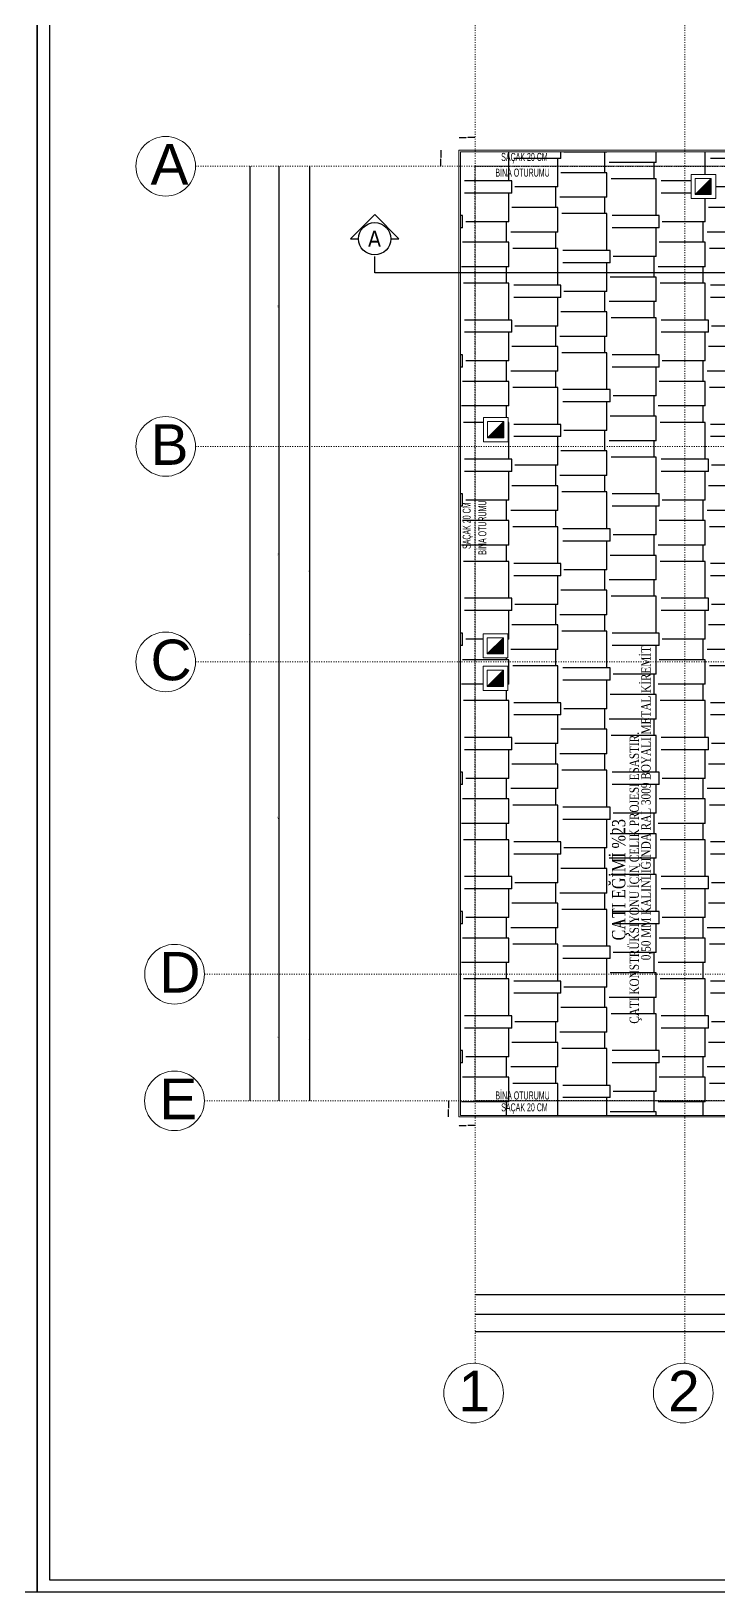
# Model space of a CAD drawing. Header units: centimetres. Extents: x -373760 to 14750, y -122502 to 29584.
# Drawn here: x -255811 to -247283, y -86589 to -67219 of the extents above; entities that cross this region are included whole.
import ezdxf
from ezdxf.enums import TextEntityAlignment as Align

# ---------------------------------------------------------------- set-up
doc = ezdxf.new("R2010")
doc.units = ezdxf.units.CM
doc.linetypes.add('ACAD_ISO03W100', pattern=[30, 12, -18])
for name, color, linetype, lineweight in [('AKSLAR-P', 211, 'Continuous', 9), ('DOGRAMA', 4, 'Continuous', 20), ('KESİT CIZGILERİ-P', 35, 'Continuous', 25), ('MS_DIŞ ÖLÇÜ', 130, 'Continuous', 13), ('Y YATAY', 7, 'Continuous', 20), ('Ölçü iç KGK', 124, 'Continuous', 20)]:
    doc.layers.add(name, color=color, linetype=linetype, lineweight=lineweight)
for name, color, linetype in [('CER', 4, 'Continuous'), ('duv', 50, 'Continuous'), ('MALZEME YAZI', 7, 'Continuous'), ('MERDİVEN1', 9, 'Continuous'), ('Tarama', 253, 'Continuous')]:
    doc.layers.add(name, color=color, linetype=linetype)
doc.styles.add('15 LİK', font='tahoma.ttf', dxfattribs={"height": 15})
doc.styles.add('MAH', font='times.ttf', dxfattribs={"width": 0.6, "height": 30})
doc.styles.add('S1', font='arial.ttf', dxfattribs={"width": 0.75, "height": 11})
doc.styles.get("Standard").update_dxf_attribs({"font": 'arial.ttf'})
doc.dimstyles.new('Aydın İç Ölçü', dxfattribs={"dimtxt": 7, "dimasz": 3, "dimexe": 0.18, "dimexo": 0.0625, "dimgap": 1, "dimtad": 0, "dimdec": 0, "dimzin": 0, "dimdsep": 46, "dimtxsty": 'Standard', "dimblk": 'DOT', "dimcen": 1, "dimse1": 1, "dimse2": 1, "dimclrd": 256, "dimclrt": 6, "dimadec": 0, "dimazin": 0, "dimtfac": 1, "dimtdec": 0, "dimtix": 1, "dimtofl": 0, "dimtmove": 0, "dimatfit": 3, "dimldrblk": 'DOT', "dimfxl": 1, "dimtolj": 1, "dimtzin": 0, "dimarcsym": 0})
doc.dimstyles.new('aydın ölçü', dxfattribs={"dimtxt": 10, "dimasz": 2.5, "dimexe": 5, "dimexo": 5, "dimtad": 1, "dimdec": 0, "dimtxsty": 'Standard', "dimblk": 'ARCHTICK', "dimcen": 2.5, "dimse1": 1, "dimse2": 1, "dimadec": 0, "dimazin": 0, "dimtfac": 1, "dimtdec": 0, "dimtix": 1, "dimtmove": 0, "dimatfit": 3, "dimfxl": 5, "dimfxlon": 1, "dimarcsym": 0})

# ---------------------------------------------------------------- blocks, each defined once
blk = doc.blocks.new('kesita')
at = {"layer": 'KESİT CIZGILERİ-P'}
blk.add_lwpolyline([(16511.7, 1791.7), (16521.7, 1791.7), (16491.7, 1821.7), (16461.7, 1791.7), (16471.7, 1791.7)], dxfattribs=at)
blk.add_lwpolyline([(16511.7, 1791.7), (16521.7, 1791.7), (16491.7, 1821.7), (16461.7, 1791.7), (16471.7, 1791.7)], dxfattribs=at)
blk.add_circle((16491.7, 1791.7), 20, dxfattribs=at)
blk.add_circle((16491.7, 1791.7), 20, dxfattribs=at)
at = {"layer": 'KESİT CIZGILERİ-P', "insert": (16483.4, 1781.9), "char_height": 20, "attachment_point": 7, "style": '15 LİK'}
blk.add_mtext('A', dxfattribs=at)
blk = doc.blocks.new('kesitbb')
at = {"layer": 'KESİT CIZGILERİ-P'}
blk.add_lwpolyline([(17811.9, 1789.3), (17821.9, 1789.3), (17791.9, 1819.3), (17761.9, 1789.3), (17771.9, 1789.3)], dxfattribs=at)
blk.add_lwpolyline([(17811.9, 1789.3), (17821.9, 1789.3), (17791.9, 1819.3), (17761.9, 1789.3), (17771.9, 1789.3)], dxfattribs=at)
blk.add_circle((17791.9, 1789.3), 20, dxfattribs=at)
blk.add_circle((17791.9, 1789.3), 20, dxfattribs=at)
at = {"layer": 'KESİT CIZGILERİ-P', "insert": (17784, 1778.3), "char_height": 20, "attachment_point": 7, "style": '15 LİK'}
blk.add_mtext('A', dxfattribs=at)
blk = doc.blocks.new('fgwefgweg')
at = {"layer": 'KESİT CIZGILERİ-P'}
blk.add_lwpolyline([(17791.9, 1769.3), (17791.9, 1749.3), (16491.7, 1749.3), (16491.7, 1769.5)], dxfattribs=at)
at = {"layer": 'MERDİVEN1'}
for name in ['kesita', 'kesitbb']:
    blk.add_blockref(name, (0, 0), dxfattribs=at)
blk = doc.blocks.new('FDGFDGFDGF')
at = {"layer": 'DOGRAMA'}
blk.add_hatch(color=256, dxfattribs=at).paths.add_polyline_path([(-13051.7, -9217.1), (-13031.7, -9217.1), (-13031.7, -9197.1)])
blk.add_line((-13051.7, -9217.1), (-13031.7, -9197.1), dxfattribs=at)
for points in [[(-13026.1, -9222.1), (-13026.1, -9192.1), (-13056.7, -9192.1), (-13056.7, -9222.1)], [(-13031.7, -9217.1), (-13031.7, -9197.1), (-13051.7, -9197.1), (-13051.7, -9217.1)]]:
    blk.add_lwpolyline(points, close=True, dxfattribs=at)
blk = doc.blocks.new('_ArchTick')
at = {"color": 0, "linetype": 'ByBlock', "const_width": 0.15}
blk.add_lwpolyline([(-0.5, -0.5), (0.5, 0.5)], dxfattribs=at)
blk = doc.blocks.new('*D559')
at = {"layer": 'Defpoints', "color": 0, "ltscale": 0.45, "transparency": 16777216}
for p in [(-252657, -68895), (-252361, -78973), (-250306, -78973)]:
    blk.add_point(p, dxfattribs=at)
at = {"layer": 'Ölçü iç KGK', "color": 0, "lineweight": -2, "ltscale": 0.45, "transparency": 16777216}
blk.add_line((-252361, -68895), (-252361, -78973), dxfattribs=at)
at = {"layer": 'Ölçü iç KGK', "color": 0, "lineweight": -2, "ltscale": 0.45, "transparency": 16777216, "xscale": 2.5, "yscale": 2.5, "zscale": 2.5}
for p, rotation in [((-252361, -68895), 90), ((-252361, -78973), 270)]:
    blk.add_blockref('_ArchTick', p, dxfattribs=dict(at, rotation=rotation))
at = {"layer": 'Ölçü iç KGK', "color": 0, "lineweight": -2, "ltscale": 0.45, "transparency": 16777216, "insert": (-252366, -73934), "char_height": 10, "attachment_point": 5, "rotation": 90}
blk.add_mtext('10078', dxfattribs=at)
blk = doc.blocks.new('*D560')
at = {"layer": 'Defpoints', "color": 0, "ltscale": 0.45, "transparency": 16777216}
for p in [(-250306, -78973), (-252361, -80495), (-252361, -80495)]:
    blk.add_point(p, dxfattribs=at)
at = {"layer": 'Ölçü iç KGK', "color": 0, "lineweight": -2, "ltscale": 0.45, "transparency": 16777216}
blk.add_line((-252361, -78973), (-252361, -80495), dxfattribs=at)
at = {"layer": 'Ölçü iç KGK', "color": 0, "lineweight": -2, "ltscale": 0.45, "transparency": 16777216, "xscale": 2.5, "yscale": 2.5, "zscale": 2.5}
for p, rotation in [((-252361, -78973), 90), ((-252361, -80495), 270)]:
    blk.add_blockref('_ArchTick', p, dxfattribs=dict(at, rotation=rotation))
at = {"layer": 'Ölçü iç KGK', "color": 0, "lineweight": -2, "ltscale": 0.45, "transparency": 16777216, "insert": (-252366, -79734), "char_height": 10, "attachment_point": 5, "rotation": 90}
blk.add_mtext('1522', dxfattribs=at)
blk = doc.blocks.new('*D561')
at = {"layer": 'Defpoints', "color": 0, "ltscale": 0.45, "transparency": 16777216}
for p in [(-252783, -68895), (-252783, -72373), (-252741, -72373)]:
    blk.add_point(p, dxfattribs=at)
at = {"layer": 'Ölçü iç KGK', "color": 0, "lineweight": -2, "ltscale": 0.45, "transparency": 16777216}
blk.add_line((-252741, -68895), (-252741, -72373), dxfattribs=at)
at = {"layer": 'Ölçü iç KGK', "color": 0, "lineweight": -2, "ltscale": 0.45, "transparency": 16777216, "xscale": 2.5, "yscale": 2.5, "zscale": 2.5}
for p, rotation in [((-252741, -68895), 90), ((-252741, -72373), 270)]:
    blk.add_blockref('_ArchTick', p, dxfattribs=dict(at, rotation=rotation))
at = {"layer": 'Ölçü iç KGK', "color": 0, "lineweight": -2, "ltscale": 0.45, "transparency": 16777216, "insert": (-252747, -70634), "char_height": 10, "attachment_point": 5, "rotation": 90}
blk.add_mtext('3478', dxfattribs=at)
blk = doc.blocks.new('*D562')
at = {"layer": 'Defpoints', "color": 0, "ltscale": 0.45, "transparency": 16777216}
for p in [(-252783, -72373), (-252741, -75047), (-252741, -75047)]:
    blk.add_point(p, dxfattribs=at)
at = {"layer": 'Ölçü iç KGK', "color": 0, "lineweight": -2, "ltscale": 0.45, "transparency": 16777216}
blk.add_line((-252741, -72373), (-252741, -75047), dxfattribs=at)
at = {"layer": 'Ölçü iç KGK', "color": 0, "lineweight": -2, "ltscale": 0.45, "transparency": 16777216, "xscale": 2.5, "yscale": 2.5, "zscale": 2.5}
for p, rotation in [((-252741, -72373), 90), ((-252741, -75047), 270)]:
    blk.add_blockref('_ArchTick', p, dxfattribs=dict(at, rotation=rotation))
at = {"layer": 'Ölçü iç KGK', "color": 0, "lineweight": -2, "ltscale": 0.45, "transparency": 16777216, "insert": (-252747, -73710), "char_height": 10, "attachment_point": 5, "rotation": 90}
blk.add_mtext('2674', dxfattribs=at)
blk = doc.blocks.new('*D563')
at = {"layer": 'Defpoints', "color": 0, "ltscale": 0.45, "transparency": 16777216}
for p in [(-252741, -75047), (-252741, -78923), (-252741, -78923)]:
    blk.add_point(p, dxfattribs=at)
at = {"layer": 'Ölçü iç KGK', "color": 0, "lineweight": -2, "ltscale": 0.45, "transparency": 16777216}
blk.add_line((-252741, -75047), (-252741, -78923), dxfattribs=at)
at = {"layer": 'Ölçü iç KGK', "color": 0, "lineweight": -2, "ltscale": 0.45, "transparency": 16777216, "xscale": 2.5, "yscale": 2.5, "zscale": 2.5}
for p, rotation in [((-252741, -75047), 90), ((-252741, -78923), 270)]:
    blk.add_blockref('_ArchTick', p, dxfattribs=dict(at, rotation=rotation))
at = {"layer": 'Ölçü iç KGK', "color": 0, "lineweight": -2, "ltscale": 0.45, "transparency": 16777216, "insert": (-252747, -76985), "char_height": 10, "attachment_point": 5, "rotation": 90}
blk.add_mtext('3877', dxfattribs=at)
blk = doc.blocks.new('*D564')
at = {"layer": 'Defpoints', "color": 0, "ltscale": 0.45, "transparency": 16777216}
for p in [(-252741, -78923), (-252741, -80495), (-252741, -80495)]:
    blk.add_point(p, dxfattribs=at)
at = {"layer": 'Ölçü iç KGK', "color": 0, "lineweight": -2, "ltscale": 0.45, "transparency": 16777216}
blk.add_line((-252741, -78923), (-252741, -80495), dxfattribs=at)
at = {"layer": 'Ölçü iç KGK', "color": 0, "lineweight": -2, "ltscale": 0.45, "transparency": 16777216, "xscale": 2.5, "yscale": 2.5, "zscale": 2.5}
for p, rotation in [((-252741, -78923), 90), ((-252741, -80495), 270)]:
    blk.add_blockref('_ArchTick', p, dxfattribs=dict(at, rotation=rotation))
at = {"layer": 'Ölçü iç KGK', "color": 0, "lineweight": -2, "ltscale": 0.45, "transparency": 16777216, "insert": (-252747, -79709), "char_height": 10, "attachment_point": 5, "rotation": 90}
blk.add_mtext('1572', dxfattribs=at)
blk = doc.blocks.new('*D565')
at = {"layer": 'Defpoints', "color": 0, "ltscale": 0.45, "transparency": 16777216}
for p in [(-253164, -68895), (-253164, -80495), (-253098, -80495)]:
    blk.add_point(p, dxfattribs=at)
at = {"layer": 'Ölçü iç KGK', "color": 0, "lineweight": -2, "ltscale": 0.45, "transparency": 16777216}
blk.add_line((-253098, -68895), (-253098, -80495), dxfattribs=at)
at = {"layer": 'Ölçü iç KGK', "color": 0, "lineweight": -2, "ltscale": 0.45, "transparency": 16777216, "xscale": 2.5, "yscale": 2.5, "zscale": 2.5}
for p, rotation in [((-253098, -68895), 90), ((-253098, -80495), 270)]:
    blk.add_blockref('_ArchTick', p, dxfattribs=dict(at, rotation=rotation))
at = {"layer": 'Ölçü iç KGK', "color": 0, "lineweight": -2, "ltscale": 0.45, "transparency": 16777216, "insert": (-253104, -74695), "char_height": 10, "attachment_point": 5, "rotation": 90}
blk.add_mtext('11600', dxfattribs=at)
blk = doc.blocks.new('*D566')
at = {"layer": 'Defpoints', "color": 0, "ltscale": 0.45, "transparency": 16777216}
for p in [(-242702, -79149), (-250306, -80495), (-242702, -82901)]:
    blk.add_point(p, dxfattribs=at)
at = {"layer": 'Ölçü iç KGK', "color": 0, "lineweight": -2, "ltscale": 0.45, "transparency": 16777216}
blk.add_line((-250306, -82901), (-242702, -82901), dxfattribs=at)
at = {"layer": 'Ölçü iç KGK', "color": 0, "lineweight": -2, "ltscale": 0.45, "transparency": 16777216, "xscale": 2.5, "yscale": 2.5, "zscale": 2.5, "rotation": 180}
blk.add_blockref('_ArchTick', (-250306, -82901), dxfattribs=at)
at = {"layer": 'Ölçü iç KGK', "color": 0, "lineweight": -2, "ltscale": 0.45, "transparency": 16777216, "xscale": 2.5, "yscale": 2.5, "zscale": 2.5}
blk.add_blockref('_ArchTick', (-242702, -82901), dxfattribs=at)
at = {"layer": 'Ölçü iç KGK', "color": 0, "lineweight": -2, "ltscale": 0.45, "transparency": 16777216, "insert": (-246504, -82895), "char_height": 10, "attachment_point": 5}
blk.add_mtext('7604', dxfattribs=at)
blk = doc.blocks.new('*D568')
at = {"layer": 'Defpoints', "color": 0, "ltscale": 0.45, "transparency": 16777216}
for p in [(-250306, -83218), (-247706, -83145), (-247706, -83218)]:
    blk.add_point(p, dxfattribs=at)
at = {"layer": 'Ölçü iç KGK', "color": 0, "lineweight": -2, "ltscale": 0.45, "transparency": 16777216}
blk.add_line((-250306, -83145), (-247706, -83145), dxfattribs=at)
at = {"layer": 'Ölçü iç KGK', "color": 0, "lineweight": -2, "ltscale": 0.45, "transparency": 16777216, "xscale": 2.5, "yscale": 2.5, "zscale": 2.5, "rotation": 180}
blk.add_blockref('_ArchTick', (-250306, -83145), dxfattribs=at)
at = {"layer": 'Ölçü iç KGK', "color": 0, "lineweight": -2, "ltscale": 0.45, "transparency": 16777216, "xscale": 2.5, "yscale": 2.5, "zscale": 2.5}
blk.add_blockref('_ArchTick', (-247706, -83145), dxfattribs=at)
at = {"layer": 'Ölçü iç KGK', "color": 0, "lineweight": -2, "ltscale": 0.45, "transparency": 16777216, "insert": (-249006, -83140), "char_height": 10, "attachment_point": 5}
blk.add_mtext('2600', dxfattribs=at)
blk = doc.blocks.new('*D569')
at = {"layer": 'Defpoints', "color": 0, "ltscale": 0.45, "transparency": 16777216}
for p in [(-247706, -83218), (-246106, -83145), (-246106, -83145)]:
    blk.add_point(p, dxfattribs=at)
at = {"layer": 'Ölçü iç KGK', "color": 0, "lineweight": -2, "ltscale": 0.45, "transparency": 16777216}
blk.add_line((-247706, -83145), (-246106, -83145), dxfattribs=at)
at = {"layer": 'Ölçü iç KGK', "color": 0, "lineweight": -2, "ltscale": 0.45, "transparency": 16777216, "xscale": 2.5, "yscale": 2.5, "zscale": 2.5, "rotation": 180}
blk.add_blockref('_ArchTick', (-247706, -83145), dxfattribs=at)
at = {"layer": 'Ölçü iç KGK', "color": 0, "lineweight": -2, "ltscale": 0.45, "transparency": 16777216, "xscale": 2.5, "yscale": 2.5, "zscale": 2.5}
blk.add_blockref('_ArchTick', (-246106, -83145), dxfattribs=at)
at = {"layer": 'Ölçü iç KGK', "color": 0, "lineweight": -2, "ltscale": 0.45, "transparency": 16777216, "insert": (-246906, -83140), "char_height": 10, "attachment_point": 5}
blk.add_mtext('1600', dxfattribs=at)
blk = doc.blocks.new('*D572')
at = {"layer": 'Defpoints', "color": 0, "ltscale": 0.45, "transparency": 16777216}
for p in [(-250306, -83469), (-239806, -83360), (-239806, -83469)]:
    blk.add_point(p, dxfattribs=at)
at = {"layer": 'Ölçü iç KGK', "color": 0, "lineweight": -2, "ltscale": 0.45, "transparency": 16777216}
blk.add_line((-250306, -83360), (-239806, -83360), dxfattribs=at)
at = {"layer": 'Ölçü iç KGK', "color": 0, "lineweight": -2, "ltscale": 0.45, "transparency": 16777216, "xscale": 2.5, "yscale": 2.5, "zscale": 2.5, "rotation": 180}
blk.add_blockref('_ArchTick', (-250306, -83360), dxfattribs=at)
at = {"layer": 'Ölçü iç KGK', "color": 0, "lineweight": -2, "ltscale": 0.45, "transparency": 16777216, "xscale": 2.5, "yscale": 2.5, "zscale": 2.5}
blk.add_blockref('_ArchTick', (-239806, -83360), dxfattribs=at)
at = {"layer": 'Ölçü iç KGK', "color": 0, "lineweight": -2, "ltscale": 0.45, "transparency": 16777216, "insert": (-245056, -83354), "char_height": 10, "attachment_point": 5}
blk.add_mtext('10499', dxfattribs=at)
blk = doc.blocks.new('_Dot')
at = {"color": 0, "linetype": 'ByBlock', "lineweight": -2}
blk.add_line((-0.5, 0), (-1, 0), dxfattribs=at)
at = {"color": 0, "linetype": 'ByBlock', "const_width": 0.5}
blk.add_lwpolyline([(-0.25, 0, 1), (0.25, 0, 1)], format="xyb", close=True, dxfattribs=at)
blk = doc.blocks.new('*D580')
at = {"layer": 'Defpoints', "color": 0, "ltscale": 0.45, "transparency": 16777216}
for p in [(-250506, -68695), (-250728, -68895), (-250506, -68895)]:
    blk.add_point(p, dxfattribs=at)
at = {"layer": 'Ölçü iç KGK', "lineweight": -2, "ltscale": 0.45, "transparency": 16777216}
for p, q in [((-250728, -68698), (-250728, -68786)), ((-250728, -68892), (-250728, -68804))]:
    blk.add_line(p, q, dxfattribs=at)
at = {"layer": 'Ölçü iç KGK', "lineweight": -2, "ltscale": 0.45, "transparency": 16777216, "xscale": 3, "yscale": 3, "zscale": 3}
for p, rotation in [((-250728, -68695), 90), ((-250728, -68895), 270)]:
    blk.add_blockref('_Dot', p, dxfattribs=dict(at, rotation=rotation))
at = {"layer": 'Ölçü iç KGK', "color": 6, "lineweight": -2, "ltscale": 0.45, "transparency": 16777216, "insert": (-250728, -68795), "char_height": 7, "attachment_point": 5, "rotation": 90}
blk.add_mtext('\\A1;200', dxfattribs=at)
blk = doc.blocks.new('*D581')
at = {"layer": 'Defpoints', "color": 0, "ltscale": 0.45, "transparency": 16777216}
for p in [(-250306, -68537), (-250506, -68695), (-250306, -68695)]:
    blk.add_point(p, dxfattribs=at)
at = {"layer": 'Ölçü iç KGK', "lineweight": -2, "ltscale": 0.45, "transparency": 16777216}
for p, q in [((-250503, -68537), (-250414, -68537)), ((-250309, -68537), (-250397, -68537))]:
    blk.add_line(p, q, dxfattribs=at)
at = {"layer": 'Ölçü iç KGK', "lineweight": -2, "ltscale": 0.45, "transparency": 16777216, "xscale": 3, "yscale": 3, "zscale": 3, "rotation": 180}
blk.add_blockref('_Dot', (-250506, -68537), dxfattribs=at)
at = {"layer": 'Ölçü iç KGK', "lineweight": -2, "ltscale": 0.45, "transparency": 16777216, "xscale": 3, "yscale": 3, "zscale": 3}
blk.add_blockref('_Dot', (-250306, -68537), dxfattribs=at)
at = {"layer": 'Ölçü iç KGK', "color": 6, "lineweight": -2, "ltscale": 0.45, "transparency": 16777216, "insert": (-250406, -68537), "char_height": 7, "attachment_point": 5}
blk.add_mtext('\\A1;200', dxfattribs=at)
blk = doc.blocks.new('*D582')
at = {"layer": 'Defpoints', "color": 0, "ltscale": 0.45, "transparency": 16777216}
for p in [(-250506, -80695), (-250306, -80695), (-250306, -80801)]:
    blk.add_point(p, dxfattribs=at)
at = {"layer": 'Ölçü iç KGK', "lineweight": -2, "ltscale": 0.45, "transparency": 16777216}
for p, q in [((-250503, -80801), (-250414, -80801)), ((-250309, -80801), (-250397, -80801))]:
    blk.add_line(p, q, dxfattribs=at)
at = {"layer": 'Ölçü iç KGK', "lineweight": -2, "ltscale": 0.45, "transparency": 16777216, "xscale": 3, "yscale": 3, "zscale": 3, "rotation": 180}
blk.add_blockref('_Dot', (-250506, -80801), dxfattribs=at)
at = {"layer": 'Ölçü iç KGK', "lineweight": -2, "ltscale": 0.45, "transparency": 16777216, "xscale": 3, "yscale": 3, "zscale": 3}
blk.add_blockref('_Dot', (-250306, -80801), dxfattribs=at)
at = {"layer": 'Ölçü iç KGK', "color": 6, "lineweight": -2, "ltscale": 0.45, "transparency": 16777216, "insert": (-250406, -80801), "char_height": 7, "attachment_point": 5}
blk.add_mtext('\\A1;200', dxfattribs=at)
blk = doc.blocks.new('*D583')
at = {"layer": 'Defpoints', "color": 0, "ltscale": 0.45, "transparency": 16777216}
for p in [(-250637, -80495), (-250481, -80495), (-250506, -80695)]:
    blk.add_point(p, dxfattribs=at)
at = {"layer": 'Ölçü iç KGK', "lineweight": -2, "ltscale": 0.45, "transparency": 16777216}
for p, q in [((-250637, -80498), (-250637, -80586)), ((-250637, -80692), (-250637, -80604))]:
    blk.add_line(p, q, dxfattribs=at)
at = {"layer": 'Ölçü iç KGK', "lineweight": -2, "ltscale": 0.45, "transparency": 16777216, "xscale": 3, "yscale": 3, "zscale": 3}
for p, rotation in [((-250637, -80495), 90), ((-250637, -80695), 270)]:
    blk.add_blockref('_Dot', p, dxfattribs=dict(at, rotation=rotation))
at = {"layer": 'Ölçü iç KGK', "color": 6, "lineweight": -2, "ltscale": 0.45, "transparency": 16777216, "insert": (-250637, -80595), "char_height": 7, "attachment_point": 5, "rotation": 90}
blk.add_mtext('\\A1;200', dxfattribs=at)

msp = doc.modelspace()

# ---------------------------------------------------------------- hatches: boundary and pattern name
at = {"layer": 'Tarama'}
h = msp.add_hatch(dxfattribs=at)
h.set_pattern_fill('AR-RSHKE', color=252, scale=2, angle=90)
h.set_pattern_definition([(90, (-141989.86, 20102.07), (-609.6, 1295.4), [304.8, -254, 355.6, -152.4, 457.2, -203.2]), (90, (-142015.26, 20406.87), (-609.6, 1295.4), [254, -965.2, 203.2, -304.8]), (90, (-141951.76, 21016.47), (-609.6, 1295.4), [152.4, -1574.8]), (180, (-141989.86, 20102.07), (-609.6, -431.8), [584.2, -1854.2]), (180, (-141989.86, 20406.87), (-609.6, -431.8), [571.5, -1866.9]), (180, (-141989.86, 20660.87), (-609.6, -431.8), [533.4, -1905]), (180, (-141951.76, 21016.47), (-609.6, -431.8), [584.2, -1854.2]), (180, (-141951.76, 21168.87), (-609.6, -431.8), [584.2, -1854.2]), (180, (-141989.86, 21626.07), (-609.6, -431.8), [558.8, -1879.6])])
h.paths.add_polyline_path([(-245106.3, -70220.07), (-250485.57, -70220.07), (-250485.57, -80675.28), (-245106.3, -80675.28)])
h.paths.add_polyline_path([(-249894.72, -72014.95), (-249894.72, -72314.95), (-250200.22, -72314.95), (-250200.22, -72014.95)], flags=16)
h.paths.add_polyline_path([(-249950.22, -72064.95), (-249950.22, -72264.95), (-250150.22, -72264.95), (-250150.22, -72064.95)], flags=0)
h.paths.add_polyline_path([(-249898.42, -74698.32), (-249898.42, -74998.32), (-250203.91, -74998.32), (-250203.91, -74698.32)], flags=16)
h.paths.add_polyline_path([(-249953.91, -74748.32), (-249953.91, -74948.32), (-250153.91, -74948.32), (-250153.91, -74748.32)], flags=0)
h.paths.add_polyline_path([(-249898.16, -75101.51), (-249898.16, -75401.51), (-250203.65, -75401.51), (-250203.65, -75101.51)], flags=16)
h.paths.add_polyline_path([(-249953.65, -75151.51), (-249953.65, -75351.51), (-250153.65, -75351.51), (-250153.65, -75151.51)], flags=0)
h.paths.add_polyline_path([(-245106.3, -68715.28), (-250485.57, -68715.28), (-250485.57, -70220.07), (-245106.3, -70220.07)])
h.paths.add_polyline_path([(-247320.66, -69297.49), (-247626.16, -69297.49), (-247626.16, -68997.49), (-247320.66, -68997.49)], flags=16)
h.paths.add_polyline_path([(-247376.16, -69247.49), (-247576.16, -69247.49), (-247576.16, -69047.49), (-247376.16, -69047.49)], flags=0)
h.paths.add_polyline_path([(-240446.55, -68715.28), (-245006.3, -68715.28), (-245006.3, -70220.07), (-240446.55, -70220.07)])
h.paths.add_polyline_path([(-240446.55, -70220.07), (-245006.3, -70220.07), (-245006.3, -80675.28), (-240446.55, -80675.28)])
h.paths.add_polyline_path([(-239627.03, -68715.28), (-240446.55, -68715.28), (-240446.55, -70220.07), (-239627.03, -70220.07)])
h.paths.add_polyline_path([(-239627.03, -70220.07), (-240446.55, -70220.07), (-240446.55, -80675.28), (-239627.03, -80675.28)])
h.paths.add_polyline_path([(-239906.68, -72045.21), (-239906.68, -72345.21), (-240212.17, -72345.21), (-240212.17, -72045.21)], flags=16)
h.paths.add_polyline_path([(-239962.17, -72095.21), (-239962.17, -72295.21), (-240162.17, -72295.21), (-240162.17, -72095.21)], flags=0)
h.paths.add_polyline_path([(-239914.55, -72464.59), (-239914.55, -72764.59), (-240220.04, -72764.59), (-240220.04, -72464.59)], flags=16)
h.paths.add_polyline_path([(-239970.04, -72514.59), (-239970.04, -72714.59), (-240170.04, -72714.59), (-240170.04, -72514.59)], flags=0)
h.paths.add_polyline_path([(-248056.76, -78794.11), (-248056.76, -74894.61), (-248318.69, -74894.61), (-248318.69, -78794.11)], flags=24)
h.paths.add_polyline_path([(-248196.99, -79540.6), (-248196.99, -75913.35), (-248459.17, -75913.35), (-248459.17, -79540.6)], flags=24)
h.paths.add_polyline_path([(-248331.39, -78567.8), (-248331.39, -76919.06), (-248714.33, -76919.06), (-248714.33, -78567.8)], flags=24)
h.paths.add_polyline_path([(-250298.48, -73620.95), (-250298.48, -73093.8), (-250494.12, -73093.8), (-250494.12, -73620.95)], flags=9)
h.paths.add_polyline_path([(-250132.91, -73681.3), (-250132.91, -73080.34), (-250317.59, -73080.34), (-250317.59, -73681.3)], flags=24)
h.paths.add_polyline_path([(-249956.46, -80687.2), (-249429.31, -80687.2), (-249429.31, -80491.56), (-249956.46, -80491.56)], flags=9)
h.paths.add_polyline_path([(-250016.81, -80510.67), (-249415.85, -80510.67), (-249415.85, -80325.99), (-250016.81, -80325.99)], flags=24)
h.paths.add_polyline_path([(-249956.46, -68891.34), (-249429.31, -68891.34), (-249429.31, -68695.7), (-249956.46, -68695.7)], flags=9)
h.paths.add_polyline_path([(-250016.81, -69056.91), (-249415.85, -69056.91), (-249415.85, -68872.23), (-250016.81, -68872.23)], flags=24)
h.paths.add_polyline_path([(-242872.9, -78794.11), (-242872.9, -74894.61), (-243134.84, -74894.61), (-243134.84, -78794.11)], flags=24)
h.paths.add_polyline_path([(-243013.13, -79540.6), (-243013.13, -75913.35), (-243275.32, -75913.35), (-243275.32, -79540.6)], flags=24)
h.paths.add_polyline_path([(-243147.54, -78567.8), (-243147.54, -76919.06), (-243530.48, -76919.06), (-243530.48, -78567.8)], flags=24)
h.paths.add_polyline_path([(-239606.27, -73620.95), (-239606.27, -73093.8), (-239801.91, -73093.8), (-239801.91, -73620.95)], flags=9)
h.paths.add_polyline_path([(-239782.8, -73681.3), (-239782.8, -73080.34), (-239967.48, -73080.34), (-239967.48, -73681.3)], flags=24)

# ---------------------------------------------------------------- linework, layer by layer
at = {"layer": 'AKSLAR-P', "linetype": 'ACAD_ISO03W100'}
for p, q in [((-250305.57, -65943.39), (-250305.57, -83752.06)), ((-247705.55, -65943.39), (-247705.55, -83752.06)), ((-253772.42, -68895.28), (-236894.91, -68895.28)), ((-253772.42, -72373.45), (-236894.91, -72373.45)), ((-253772.42, -75046.96), (-236894.91, -75046.96)), ((-253662.42, -78923.48), (-236784.91, -78923.48)), ((-253663.25, -80495.28), (-236785.74, -80495.28))]:
    msp.add_line(p, q, dxfattribs=at)
at = {"layer": 'AKSLAR-P', "color": 30, "linetype": 'ACAD_ISO03W100', "true_color": 0xf26722}
msp.add_lwpolyline([(-250505.57, -68695.28), (-239607.03, -68695.28), (-239607.03, -80695.28), (-250505.57, -80695.28)], close=True, dxfattribs=at)
at = {"layer": 'AKSLAR-P'}
for centre in [(-254142.64, -68895.28), (-254142.64, -72373.45), (-254142.64, -75046.96), (-254032.64, -78923.48), (-254033.47, -80495.28), (-250323.67, -84121.84), (-247723.66, -84121.84)]:
    msp.add_circle(centre, 370.22, dxfattribs=at)
at = {"layer": 'CER', "color": 2}
for points in [[(-275677.11, -86588.86), (-255735.58, -86588.86), (-255735.58, -56588.86), (-275677.11, -56588.86)], [(-255735.58, -86588.86), (-235794.05, -86588.86), (-235794.05, -56588.86), (-255735.58, -56588.86)], [(-255585.58, -86438.86), (-235944.05, -86438.86), (-235944.05, -56738.86), (-255585.58, -56738.86)]]:
    msp.add_lwpolyline(points, close=True, dxfattribs=at)
at = {"layer": 'duv', "linetype": 'ACAD_ISO03W100'}
msp.add_lwpolyline([(-250305.57, -68895.28), (-239807.03, -68895.28), (-239807.03, -80495.28), (-250305.57, -80495.28)], close=True, dxfattribs=at)
at = {"layer": 'MS_DIŞ ÖLÇÜ'}
for points in [[(-250505.57, -68695.28), (-239607.03, -68695.28), (-239607.03, -80695.28), (-250505.57, -80695.28)], [(-250505.57, -68695.28), (-239607.03, -68695.28), (-239607.03, -80695.28), (-250505.57, -80695.28)], [(-250485.57, -68715.28), (-239627.03, -68715.28), (-239627.03, -80675.28), (-250485.57, -80675.28)]]:
    msp.add_lwpolyline(points, close=True, dxfattribs=at)

# ---------------------------------------------------------------- block references
at = {"layer": 'MERDİVEN1', "xscale": 10, "yscale": 10, "zscale": 10}
msp.add_blockref('fgwefgweg', (-416467.41, -87712.61), dxfattribs=at)
at = {"layer": 'Ölçü iç KGK', "lineweight": -2, "xscale": 10, "yscale": 10, "zscale": 10}
for p in [(-117059.4, 22923.55), (-119633.46, 19906.09), (-119637.16, 17222.72), (-119636.9, 16819.53)]:
    msp.add_blockref('FDGFDGFDGF', p, dxfattribs=at)

# ---------------------------------------------------------------- texts
at = {"layer": 'AKSLAR-P'}
for s, p in [('A', (-254330.46, -69123.75, -275161.01)), ('B', (-254330.46, -72601.92, -275161.01)), ('C', (-254330.46, -75275.43, -275161.01)), ('D', (-254220.46, -79151.95, -275161.01)), ('E', (-254221.3, -80723.75, -275161.01)), ('1', (-250511.5, -84350.31, -275161.01)), ('2', (-247911.48, -84350.31, -275161.01))]:
    msp.add_text(s, height=504.66, rotation=0.000004, dxfattribs=at).set_placement(p)
at = {"layer": 'MALZEME YAZI', "style": 'MAH', "width": 0.8}
for s, height, p in [('0,50 MM KALINLIĞINDA RAL 3009 BOYALI METAL KİREMİT', 115.5, (-248128.81, -78750.45)), ('ÇATI EĞİMİ %%%23', 165, (-248441.61, -78503.97))]:
    msp.add_text(s, height=height, rotation=90, dxfattribs=at).set_placement(p)
msp.add_text('ÇATI KONSTRÜKSIYONU İÇIN ÇELIK PROJESI ESASTIR.', height=115.5, rotation=90, dxfattribs=at).set_placement((-248273.16, -77726.98), align=Align.CENTER)
at = {"layer": 'Y YATAY', "color": 1, "style": 'S1', "width": 0.5}
for p in [(-249692.88, -68830.01), (-249692.88, -80625.87)]:
    msp.add_text('SAÇAK 20 CM', height=100, dxfattribs=at).set_placement(p, align=Align.CENTER)
at = {"layer": 'Y YATAY', "color": 6, "style": 'S1', "width": 0.5}
for p in [(-249716.33, -69024.43), (-249716.33, -80478.19)]:
    msp.add_text('BİNA OTURUMU', height=100, dxfattribs=at).set_placement(p, align=Align.CENTER)
at = {"layer": 'Y YATAY', "color": 1, "style": 'S1', "width": 0.5}
msp.add_text('SAÇAK 20 CM', height=100, rotation=90, dxfattribs=at).set_placement((-250359.81, -73357.37), align=Align.CENTER)
at = {"layer": 'Y YATAY', "color": 6, "style": 'S1', "width": 0.5}
msp.add_text('BİNA OTURUMU', height=100, rotation=90, dxfattribs=at).set_placement((-250165.39, -73380.82), align=Align.CENTER)

# ---------------------------------------------------------------- dimensions: what is measured, and where the dimension line sits
at = {"layer": 'Ölçü iç KGK', "lineweight": -2, "ltscale": 0.45}
for base, p1, p2, dimstyle, picture, middle in [((-250305.57, -68537.3), (-250505.57, -68695.28), (-250305.57, -68695.28), 'Aydın İç Ölçü', '*D581', (-250405.57, -68537.3)), ((-242701.55, -82901), (-250305.57, -80495.28), (-242701.55, -79148.55), 'aydın ölçü', '*D566', (-246503.56, -82895.27)), ((-250305.57, -80801.35), (-250505.57, -80695.28), (-250305.57, -80695.28), 'Aydın İç Ölçü', '*D582', (-250405.57, -80801.35)), ((-247705.55, -83145.32), (-250305.57, -83218.07), (-247705.55, -83218.07), 'aydın ölçü', '*D568', (-249005.56, -83139.59)), ((-239806.2, -83359.54), (-250305.57, -83468.65), (-239806.2, -83468.65), 'aydın ölçü', '*D572', (-245055.88, -83353.81))]:
    dim = msp.add_linear_dim(base=base, p1=p1, p2=p2, dimstyle=dimstyle, dxfattribs=at)
    dim.commit()
    dim.dimension.update_dxf_attribs({"geometry": picture, "text_midpoint": middle})
for base, p1, p2, dimstyle, picture, middle in [((-250728.16, -68895.28), (-250505.57, -68695.28), (-250505.57, -68895.28), 'Aydın İç Ölçü', '*D580', (-250728.16, -68795.28)), ((-253098.41, -80495.28), (-253163.87, -68895.28), (-253163.87, -80495.28), 'aydın ölçü', '*D565', (-253104.14, -74695.28)), ((-252741.04, -72373.45), (-252782.67, -68895.28), (-252782.67, -72373.45), 'aydın ölçü', '*D561', (-252746.78, -70634.36)), ((-252360.76, -78973.48), (-252657.2, -68895.28), (-250305.57, -78973.48), 'aydın ölçü', '*D559', (-252366.49, -73934.38)), ((-250636.65, -80495.28), (-250505.57, -80695.28), (-250480.57, -80495.28), 'Aydın İç Ölçü', '*D583', (-250636.65, -80595.28))]:
    dim = msp.add_linear_dim(base=base, p1=p1, p2=p2, angle=90, dimstyle=dimstyle, dxfattribs=at)
    dim.commit()
    dim.dimension.update_dxf_attribs({"geometry": picture, "text_midpoint": middle})
for base, p1, p2, picture, middle in [((-252741.04, -75046.96), (-252782.67, -72373.45), (-252741.04, -75046.96), '*D562', (-252746.77, -73710.2)), ((-252741.04, -78923.48), (-252741.04, -75046.96), (-252741.04, -78923.48), '*D563', (-252746.78, -76985.22)), ((-252741.04, -80495.28), (-252741.04, -78923.48), (-252741.04, -80495.28), '*D564', (-252746.77, -79709.38)), ((-252360.76, -80495.28), (-250305.57, -78973.48), (-252360.76, -80495.28), '*D560', (-252366.49, -79734.38))]:
    dim = msp.add_linear_dim(base=base, p1=p1, p2=p2, angle=90, dimstyle='aydın ölçü', override={"dimtmove": 1}, dxfattribs=at)
    dim.commit()
    dim.dimension.update_dxf_attribs({"geometry": picture, "text_midpoint": middle})
dim = msp.add_linear_dim(base=(-246105.55, -83145.32), p1=(-247705.55, -83218.07), p2=(-246105.55, -83145.32), dimstyle='aydın ölçü', override={"dimtmove": 1}, dxfattribs=at)
dim.commit()
dim.dimension.update_dxf_attribs({"geometry": '*D569', "text_midpoint": (-246905.55, -83139.59)})

doc.saveas('drawing.dxf')
